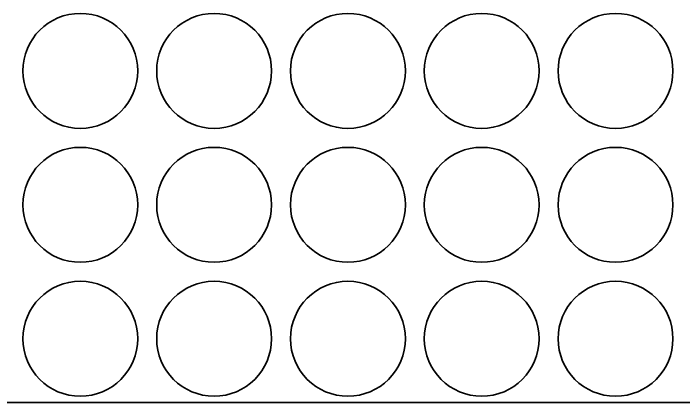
# Model space of a CAD drawing. Extents: x 0 to 420, y 0 to 297.
# Drawn here: x 208.3 to 313.4, y 92.4 to 153.4 of the extents above; entities that cross this region are included whole.
import ezdxf

# ---------------------------------------------------------------- set-up
doc = ezdxf.new("R2010")
doc.units = 0

msp = doc.modelspace()

# ---------------------------------------------------------------- linework, layer by layer
at = {"color": 7, "lineweight": 35}
msp.add_line((62.029785, 92.430099), (354.657562, 92.430099), dxfattribs=at)
for centre in [(218.831573, 144.372101), (239.802551, 144.372101), (260.77356, 144.372101), (281.744568, 144.372101), (302.715576, 144.372101), (218.831573, 123.4011), (239.802551, 123.4011), (260.77356, 123.4011), (281.744568, 123.4011), (302.715576, 123.4011), (218.831573, 102.430099), (239.802551, 102.430099), (260.77356, 102.430099), (281.744568, 102.430099), (302.715576, 102.430099)]:
    msp.add_circle(centre, 9, dxfattribs=at)

doc.saveas('drawing.dxf')
